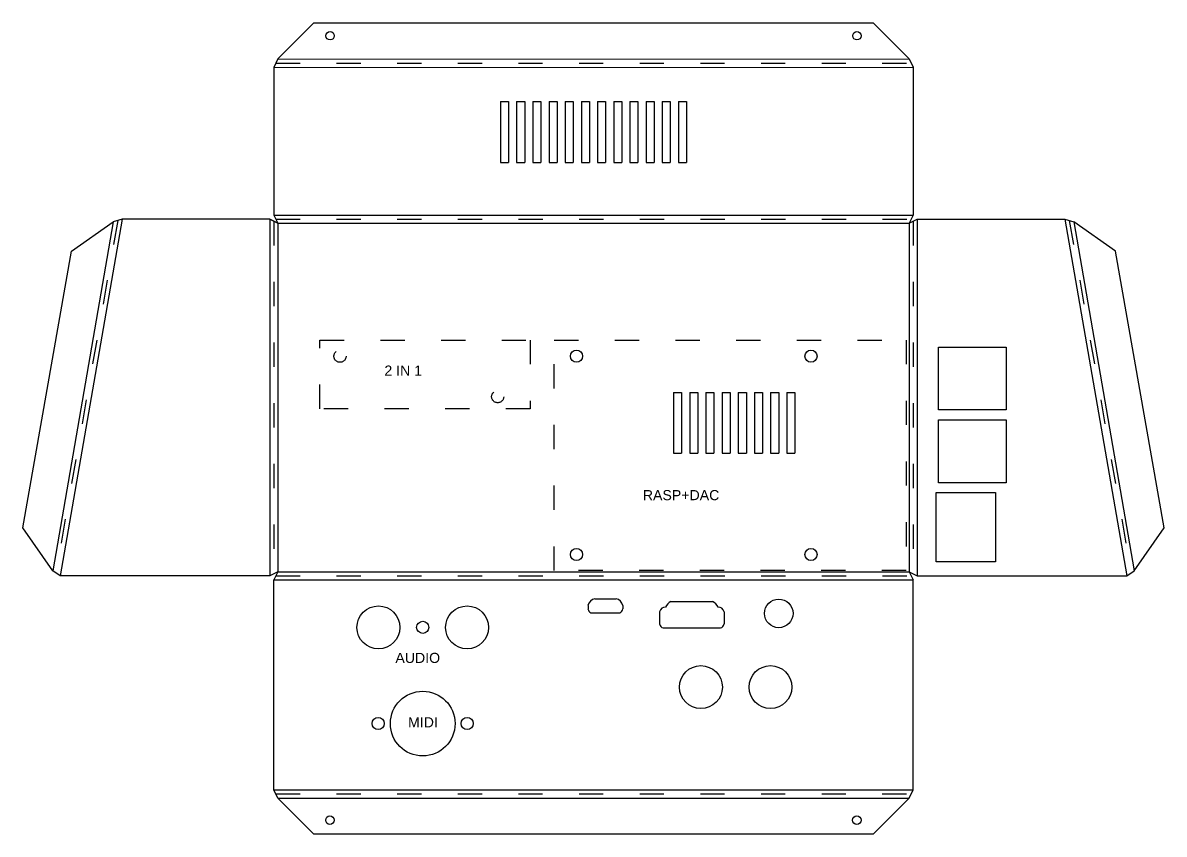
# Model space of a CAD drawing. Header units: millimetres. Extents: x 0 to 494, y 0 to 218.
# Drawn here: x 211.5 to 493.8, y 17.8 to 218.4 of the extents above; entities that cross this region are included whole.
import ezdxf

# ---------------------------------------------------------------- set-up
doc = ezdxf.new("R2010")
doc.units = ezdxf.units.MM
doc.linetypes.add('ACAD_ISO03W100', pattern=[30, 12, -18])
doc.styles.get("Standard").update_dxf_attribs({"font": 'arial.ttf'})

msp = doc.modelspace()

# ---------------------------------------------------------------- linework, layer by layer
at = {"color": 1}
for p, q in [((274.55, 209.46), (273.6, 207.38)), ((274.55, 209.46), (430.73, 209.45)), ((430.73, 209.46), (431.69, 207.45)), ((273.6, 207.38), (431.69, 207.45)), ((273.6, 207.38), (273.6, 170.84)), ((431.69, 207.45), (431.69, 170.84)), ((329.64, 198.96), (329.64, 183.9)), ((329.64, 198.96), (331.64, 198.96)), ((331.64, 198.96), (331.64, 183.9)), ((333.64, 198.96), (333.64, 183.9)), ((333.64, 198.96), (335.64, 198.96)), ((335.64, 198.96), (335.64, 183.9)), ((337.64, 198.96), (337.64, 183.9)), ((337.64, 198.96), (339.64, 198.96)), ((339.64, 198.96), (339.64, 183.9)), ((341.64, 198.96), (341.64, 183.9)), ((341.64, 198.96), (343.64, 198.96)), ((343.64, 198.96), (343.64, 183.9)), ((345.64, 198.96), (345.64, 183.9)), ((345.64, 198.96), (347.64, 198.96)), ((347.64, 198.96), (347.64, 183.9)), ((349.64, 198.96), (349.64, 183.9)), ((349.64, 198.96), (351.64, 198.96)), ((351.64, 198.96), (351.64, 183.9)), ((353.64, 198.96), (353.64, 183.9)), ((353.64, 198.96), (355.64, 198.96)), ((355.64, 198.96), (355.64, 183.9)), ((357.64, 198.96), (357.64, 183.9)), ((357.64, 198.96), (359.64, 198.96)), ((359.64, 198.96), (359.64, 183.9)), ((361.64, 198.96), (361.64, 183.9)), ((361.64, 198.96), (363.64, 198.96)), ((363.64, 198.96), (363.64, 183.9)), ((365.64, 198.96), (365.64, 183.9)), ((365.64, 198.96), (367.64, 198.96)), ((367.64, 198.96), (367.64, 183.9)), ((369.64, 198.96), (369.64, 183.9)), ((369.64, 198.96), (371.64, 198.96)), ((371.64, 198.96), (371.64, 183.9)), ((373.64, 198.96), (373.64, 183.9)), ((373.64, 198.96), (375.64, 198.96)), ((375.64, 198.96), (375.64, 183.9)), ((329.64, 183.9), (331.64, 183.9)), ((333.64, 183.9), (335.64, 183.9)), ((337.64, 183.9), (339.64, 183.9)), ((341.64, 183.9), (343.64, 183.9)), ((345.64, 183.9), (347.64, 183.9)), ((349.64, 183.9), (351.64, 183.9)), ((353.64, 183.9), (355.64, 183.9)), ((357.64, 183.9), (359.64, 183.9)), ((361.64, 183.9), (363.64, 183.9)), ((365.64, 183.9), (367.64, 183.9)), ((369.64, 183.9), (371.64, 183.9)), ((373.64, 183.9), (375.64, 183.9)), ((236.1, 169.84), (220.72, 81.67)), ((236.11, 169.84), (233.86, 169.21)), ((272.6, 169.84), (236.11, 169.84)), ((272.6, 169.84), (272.6, 81.67)), ((274.6, 168.84), (272.6, 169.84)), ((272.6, 169.84), (274.6, 168.84)), ((273.6, 170.84), (431.69, 170.84)), ((273.6, 170.84), (274.6, 168.84)), ((431.69, 170.84), (430.69, 168.84)), ((430.69, 168.84), (432.69, 169.84)), ((432.69, 169.84), (469.17, 169.84)), ((432.69, 169.84), (432.69, 81.67)), ((469.17, 169.84), (471.43, 169.21)), ((469.17, 169.84), (484.56, 81.67)), ((233.86, 169.21), (218.96, 82.93)), ((223.53, 161.97), (233.86, 169.21)), ((274.6, 168.84), (430.69, 168.84)), ((274.6, 168.84), (274.6, 82.67)), ((430.69, 168.84), (430.69, 82.67)), ((481.76, 161.97), (471.43, 169.21)), ((471.43, 169.21), (486.33, 82.93)), ((211.52, 93.54), (223.53, 161.97)), ((493.77, 93.54), (481.76, 161.97)), ((372.44, 127.04), (372.44, 111.97)), ((372.44, 127.04), (374.44, 127.04)), ((374.44, 127.04), (374.44, 111.97)), ((376.44, 127.04), (376.44, 111.97)), ((376.44, 127.04), (378.44, 127.04)), ((378.44, 127.04), (378.44, 111.97)), ((380.44, 127.04), (380.44, 111.97)), ((380.44, 127.04), (382.44, 127.04)), ((382.44, 127.04), (382.44, 111.97)), ((384.44, 127.04), (384.44, 111.97)), ((384.44, 127.04), (386.44, 127.04)), ((386.44, 127.04), (386.44, 111.97)), ((388.44, 127.04), (388.44, 111.97)), ((388.44, 127.04), (390.44, 127.04)), ((390.44, 127.04), (390.44, 111.97)), ((392.44, 127.04), (392.44, 111.97)), ((392.44, 127.04), (394.44, 127.04)), ((394.44, 127.04), (394.44, 111.97)), ((396.44, 127.04), (396.44, 111.97)), ((396.44, 127.04), (398.44, 127.04)), ((398.44, 127.04), (398.44, 111.97)), ((400.44, 127.04), (400.44, 111.97)), ((400.44, 127.04), (402.44, 127.04)), ((402.44, 127.04), (402.44, 111.97)), ((372.44, 111.97), (374.44, 111.97)), ((376.44, 111.97), (378.44, 111.97)), ((380.44, 111.97), (382.44, 111.97)), ((384.44, 111.97), (386.44, 111.97)), ((388.44, 111.97), (390.44, 111.97)), ((392.44, 111.97), (394.44, 111.97)), ((396.44, 111.97), (398.44, 111.97)), ((400.44, 111.97), (402.44, 111.97)), ((218.96, 82.93), (211.52, 93.54)), ((486.33, 82.93), (493.77, 93.54)), ((220.72, 81.67), (218.96, 82.93)), ((274.6, 82.67), (272.6, 81.67)), ((274.6, 82.67), (273.6, 80.67)), ((274.6, 82.67), (430.69, 82.67)), ((430.69, 82.67), (431.69, 80.67)), ((430.69, 82.67), (432.69, 81.67)), ((484.56, 81.67), (486.33, 82.93)), ((272.6, 81.67), (220.72, 81.67)), ((273.6, 28.82), (273.6, 80.67)), ((273.6, 80.67), (431.69, 80.67)), ((431.69, 28.79), (431.69, 80.67)), ((432.69, 81.67), (484.56, 81.67)), ((351.29, 74.35), (351.29, 73.49)), ((352.94, 76.01), (358.25, 76.01)), ((359.9, 74.35), (359.9, 73.49)), ((371.8, 75.33), (382.11, 75.33)), ((352, 72.52), (359.18, 72.52)), ((368.98, 72.81), (368.98, 69.77)), ((384.93, 72.81), (384.93, 69.77)), ((369.87, 68.79), (384.02, 68.79)), ((274.55, 26.75), (273.6, 28.79)), ((273.6, 28.79), (431.69, 28.79)), ((430.73, 26.75), (431.69, 28.79)), ((274.55, 26.75), (430.73, 26.75))]:
    msp.add_line(p, q, dxfattribs=at)
at = {"color": 7, "linetype": 'ACAD_ISO03W100', "ltscale": 0.5}
for p, q in [((274.07, 208.42), (431.21, 208.45)), ((234.98, 169.52), (219.7, 82.4)), ((274.1, 169.84), (431.19, 169.84)), ((470.3, 169.52), (485.59, 82.4)), ((273.6, 169.34), (273.6, 82.17)), ((431.69, 169.34), (431.69, 82.17)), ((274.1, 81.67), (431.19, 81.67)), ((274.07, 27.79), (431.21, 27.82))]:
    msp.add_line(p, q, dxfattribs=at)
at = {"color": 1}
for points in [[(274.55, 209.46), (283.49, 218.4), (421.79, 218.4), (430.73, 209.46)], [(430.73, 26.75), (421.79, 17.81), (283.49, 17.81), (274.55, 26.75)]]:
    msp.add_lwpolyline(points, dxfattribs=at)
at = {"color": 5, "linetype": 'ACAD_ISO03W100', "ltscale": 0.5}
for points in [[(284.95, 122.97), (284.95, 139.97), (336.95, 139.97), (336.95, 122.97)], [(429.95, 139.97), (429.95, 82.97), (342.95, 82.97), (342.95, 139.97)]]:
    msp.add_lwpolyline(points, close=True, dxfattribs=at)
at = {"color": 1}
for points in [[(437.98, 138.24), (454.68, 138.24), (454.68, 122.68), (437.98, 122.68)], [(437.98, 120.22), (454.68, 120.22), (454.68, 104.66), (437.98, 104.66)], [(437.42, 102.27), (452.06, 102.27), (452.06, 85.18), (437.42, 85.18)]]:
    msp.add_lwpolyline(points, close=True, dxfattribs=at)
for centre, radius in [((287.49, 215.21), 1.04), ((417.8, 215.21), 1.04), ((348.43, 135.99), 1.51), ((406.43, 135.99), 1.51), ((348.43, 86.96), 1.51), ((406.43, 86.96), 1.51), ((299.44, 68.94), 5.3), ((321.37, 68.94), 5.3), ((398.46, 72.39), 3.53), ((310.41, 68.94), 1.5), ((379.21, 54.17), 5.3), ((396.41, 54.17), 5.3), ((310.41, 45.15), 8), ((299.41, 45.15), 1.5), ((321.41, 45.15), 1.5), ((287.47, 21.27), 1.04), ((417.77, 21.27), 1.04)]:
    msp.add_circle(centre, radius, dxfattribs=at)
at = {"color": 1, "linetype": 'ACAD_ISO03W100', "ltscale": 0.5}
for centre in [(289.95, 135.97), (328.95, 125.97)]:
    msp.add_circle(centre, 1.5, dxfattribs=at)
at = {"color": 1}
for centre, radius, start, end in [((353.46, 73.84), 2.24, 103.4818, 166.8424), ((352.63, 73.74), 1.37, 190.4857, 242.5778), ((357.72, 73.84), 2.24, 13.1576, 76.5182), ((358.55, 73.74), 1.37, 297.4222, 349.5143), ((370.38, 72.52), 1.43, 86.8835, 168.159), ((373.28, 72.53), 3.16, 117.8774, 153.4259), ((380.63, 72.53), 3.16, 26.5741, 62.1226), ((383.54, 72.52), 1.43, 11.841, 93.1165), ((370.21, 69.99), 1.25, 190.1588, 254.2253), ((383.71, 69.99), 1.25, 285.7747, 349.8412)]:
    msp.add_arc(centre, radius, start, end, dxfattribs=at)

# ---------------------------------------------------------------- texts
at = {"color": 5, "char_height": 2.5, "attachment_point": 1}
for s, insert in [('2 IN 1', (300.93, 133.67)), ('RASP+DAC', (364.84, 102.88)), ('AUDIO', (303.65, 62.64)), ('MIDI', (306.78, 46.71))]:
    msp.add_mtext_dynamic_manual_height_columns(s, width=11.9434, gutter_width=12.5, heights=[0], dxfattribs=dict(at, insert=insert))

doc.saveas('drawing.dxf')
